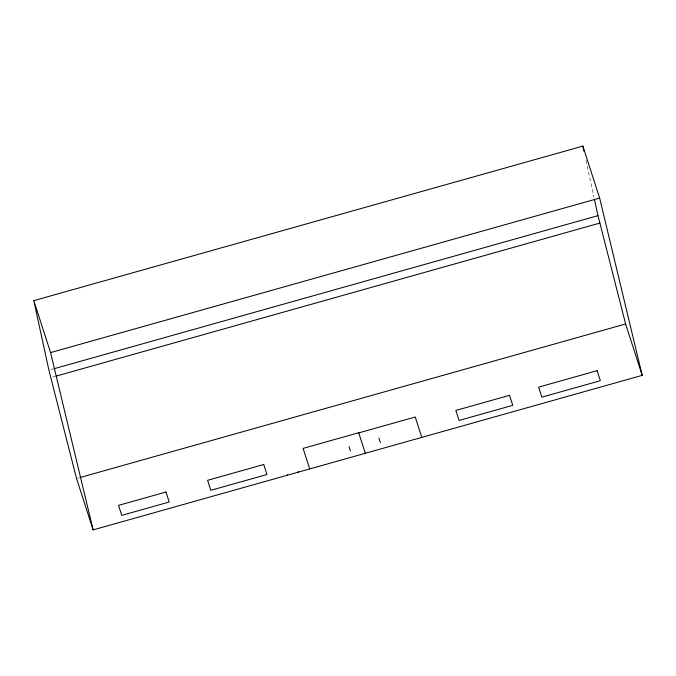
<?xml version="1.0" encoding="UTF-8"?>
<svg xmlns="http://www.w3.org/2000/svg" width="676" height="676" viewBox="0 0 676 676"><rect width="100%" height="100%" fill="white"/><g stroke="black" fill="none" stroke-linecap="round" stroke-linejoin="round"><path stroke-width="0.51" stroke-dasharray="3.38 2.54" d="M50.937 369.611L52.965 369.037M52.855 377.031L54.883 376.456M77.554 478.219L79.582 477.653M585.974 160.432L593.976 197.248"/><path stroke-width="1.01" d="M33.8 300.643L582.864 146.117L599.646 198.068L642.2 375.357L93.136 529.883L76.54 478.507L48.909 370.178L33.8 300.643L50.582 352.593L93.136 529.883M50.582 352.593L599.646 198.068M53.979 368.75L597.973 215.652L594.415 199.293M55.897 376.177L599.891 223.072L597.973 215.652M80.596 477.366L625.604 323.981L642.2 375.357M358.736 432.902L415.225 417.007L421.807 437.38M378.864 438.099L380.318 442.611M365.319 453.275L358.686 432.741L303.076 448.391L309.718 468.933M349.061 446.675L350.464 451.01M298.26 471.62L298.42 472.11M287.401 474.679L287.562 475.16M599.891 223.072L625.604 323.981M582.864 146.117L583.98 151.23M165.983 492.018L118.545 505.369L121.773 515.374L169.211 502.023L165.983 492.018M263.733 464.513L207.591 480.315L210.819 490.311L266.961 474.518L263.733 464.513M509.518 395.342L455.844 410.442L459.072 420.447L512.746 405.346L509.518 395.342M597.128 370.685L538.628 387.145L541.856 397.15L600.356 380.689L597.128 370.685"/></g></svg>
